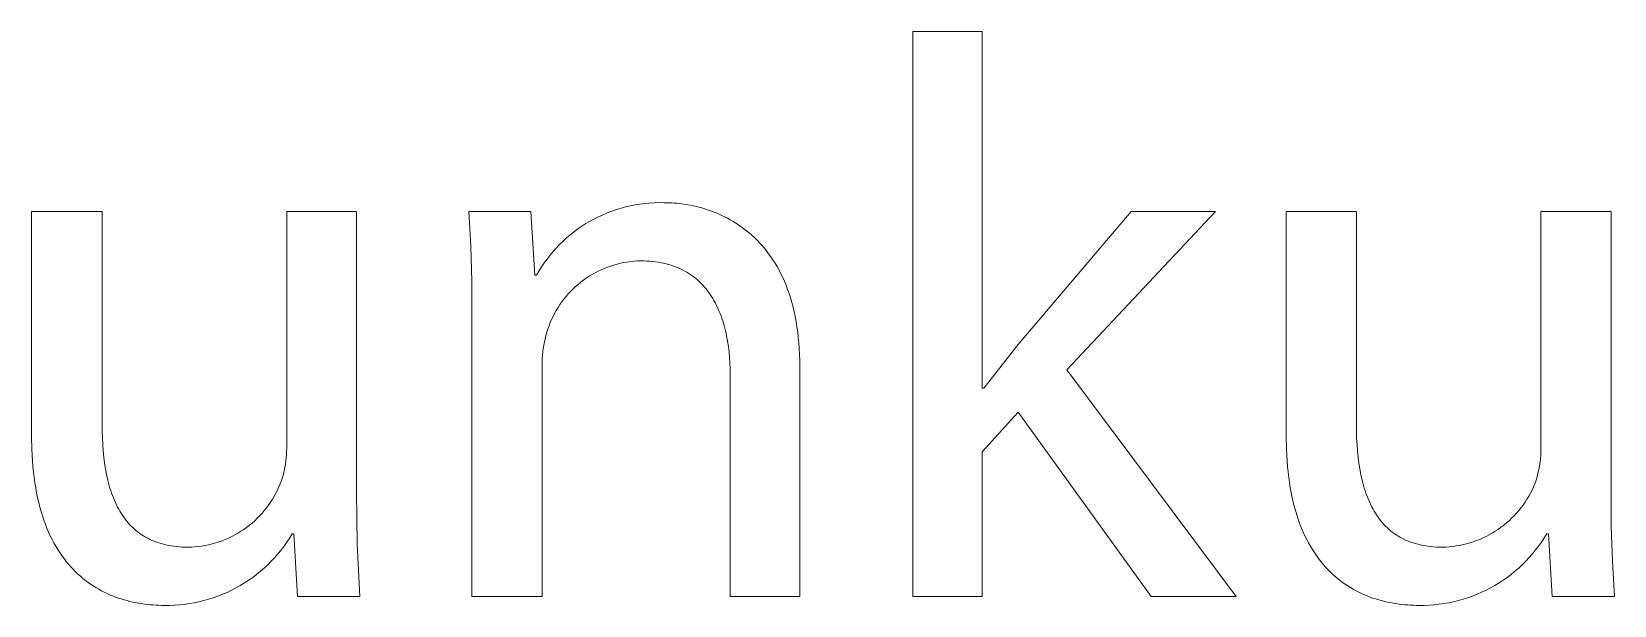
# Model space of a CAD drawing. Header units: millimetres. Extents: x 1434 to 4837, y 1889 to 4267.
# Drawn here: x 4079.5 to 4147.2, y 1946.1 to 1970.7 of the extents above; entities that cross this region are included whole.
import ezdxf

# ---------------------------------------------------------------- set-up
doc = ezdxf.new("R2010")
doc.units = ezdxf.units.MM
doc.header["$MEASUREMENT"] = 0
doc.layers.add('Domyślny', color=7, linetype='Continuous', true_color=0x000000)

msp = doc.modelspace()

# ---------------------------------------------------------------- linework, layer by layer
at = {"layer": 'Domyślny', "color": 18, "lineweight": 15, "true_color": 0x000000}
for p, q in [((4117.159, 1946.505), (4117.159, 1970.698)), ((4117.159, 1970.698), (4120.127, 1970.698)), ((4120.127, 1970.698), (4120.127, 1955.423)), ((4104.876, 1963.191), (4105.077, 1963.237)), ((4105.077, 1963.237), (4105.279, 1963.277)), ((4105.279, 1963.277), (4105.482, 1963.31)), ((4105.482, 1963.31), (4105.686, 1963.336)), ((4105.686, 1963.336), (4105.892, 1963.356)), ((4105.892, 1963.356), (4106.097, 1963.368)), ((4106.097, 1963.368), (4106.303, 1963.373)), ((4106.303, 1963.373), (4106.509, 1963.371)), ((4106.509, 1963.371), (4106.617, 1963.37)), ((4106.617, 1963.37), (4106.726, 1963.367)), ((4106.726, 1963.367), (4106.837, 1963.362)), ((4106.837, 1963.362), (4106.95, 1963.354)), ((4106.95, 1963.354), (4107.064, 1963.345)), ((4107.064, 1963.345), (4107.179, 1963.333)), ((4107.179, 1963.333), (4107.295, 1963.318)), ((4107.295, 1963.318), (4107.413, 1963.301)), ((4107.413, 1963.301), (4107.531, 1963.282)), ((4107.531, 1963.282), (4107.651, 1963.26)), ((4107.651, 1963.26), (4107.771, 1963.235)), ((4107.771, 1963.235), (4107.891, 1963.207)), ((4079.455, 1953.343), (4079.455, 1962.997)), ((4079.455, 1962.997), (4082.469, 1962.997)), ((4082.469, 1962.997), (4082.469, 1953.864)), ((4090.367, 1952.878), (4090.367, 1962.997)), ((4090.367, 1962.997), (4093.359, 1962.997)), ((4093.359, 1962.997), (4093.359, 1950.997)), ((4098.24, 1961.506), (4098.158, 1962.997)), ((4098.158, 1962.997), (4100.821, 1962.997)), ((4100.821, 1962.997), (4100.991, 1960.266)), ((4103.174, 1962.473), (4103.351, 1962.578)), ((4103.351, 1962.578), (4103.532, 1962.677)), ((4103.532, 1962.677), (4103.716, 1962.77)), ((4103.716, 1962.77), (4103.903, 1962.856)), ((4103.903, 1962.856), (4104.093, 1962.936)), ((4104.093, 1962.936), (4104.285, 1963.01)), ((4104.285, 1963.01), (4104.48, 1963.077)), ((4104.48, 1963.077), (4104.677, 1963.137)), ((4104.677, 1963.137), (4104.876, 1963.191)), ((4107.891, 1963.207), (4108.013, 1963.177)), ((4108.013, 1963.177), (4108.134, 1963.144)), ((4108.134, 1963.144), (4108.256, 1963.108)), ((4108.256, 1963.108), (4108.378, 1963.069)), ((4108.378, 1963.069), (4108.501, 1963.027)), ((4108.501, 1963.027), (4108.623, 1962.981)), ((4108.623, 1962.981), (4108.745, 1962.933)), ((4108.745, 1962.933), (4108.867, 1962.881)), ((4108.867, 1962.881), (4108.988, 1962.826)), ((4108.988, 1962.826), (4109.109, 1962.767)), ((4109.109, 1962.767), (4109.23, 1962.705)), ((4109.23, 1962.705), (4109.349, 1962.64)), ((4109.349, 1962.64), (4109.468, 1962.571)), ((4109.468, 1962.571), (4109.586, 1962.498)), ((4121.669, 1957.304), (4126.496, 1962.993)), ((4130.111, 1962.993), (4123.742, 1956.216)), ((4126.496, 1962.993), (4130.111, 1962.993)), ((4133.136, 1953.343), (4133.136, 1962.997)), ((4133.136, 1962.997), (4136.139, 1962.997)), ((4136.139, 1962.997), (4136.139, 1953.864)), ((4144.037, 1952.878), (4144.037, 1962.997)), ((4144.037, 1962.997), (4147.04, 1962.997)), ((4147.04, 1962.997), (4147.04, 1950.997)), ((4102.347, 1961.862), (4102.504, 1961.995)), ((4102.504, 1961.995), (4102.665, 1962.123)), ((4102.665, 1962.123), (4102.831, 1962.246)), ((4102.831, 1962.246), (4103, 1962.362)), ((4103, 1962.362), (4103.174, 1962.473)), ((4109.586, 1962.498), (4109.703, 1962.421)), ((4109.703, 1962.421), (4109.819, 1962.341)), ((4109.819, 1962.341), (4109.934, 1962.257)), ((4109.934, 1962.257), (4110.048, 1962.169)), ((4110.048, 1962.169), (4110.159, 1962.076)), ((4110.159, 1962.076), (4110.27, 1961.98)), ((4110.27, 1961.98), (4110.379, 1961.88)), ((4098.286, 1960.014), (4098.24, 1961.506)), ((4101.635, 1961.119), (4101.767, 1961.277)), ((4101.767, 1961.277), (4101.904, 1961.43)), ((4101.904, 1961.43), (4102.047, 1961.579)), ((4102.047, 1961.579), (4102.194, 1961.723)), ((4102.194, 1961.723), (4102.347, 1961.862)), ((4110.379, 1961.88), (4110.485, 1961.775)), ((4110.485, 1961.775), (4110.59, 1961.666)), ((4110.59, 1961.666), (4110.694, 1961.553)), ((4110.694, 1961.553), (4110.794, 1961.436)), ((4110.794, 1961.436), (4110.893, 1961.314)), ((4110.893, 1961.314), (4110.99, 1961.187)), ((4101.162, 1960.444), (4101.272, 1960.619)), ((4101.272, 1960.619), (4101.387, 1960.79)), ((4101.387, 1960.79), (4101.508, 1960.956)), ((4101.508, 1960.956), (4101.635, 1961.119)), ((4103.957, 1960.555), (4103.823, 1960.497)), ((4104.093, 1960.609), (4103.957, 1960.555)), ((4104.231, 1960.658), (4104.093, 1960.609)), ((4104.37, 1960.702), (4104.231, 1960.658)), ((4104.511, 1960.741), (4104.37, 1960.702)), ((4104.653, 1960.776), (4104.511, 1960.741)), ((4104.797, 1960.805), (4104.653, 1960.776)), ((4104.941, 1960.83), (4104.797, 1960.805)), ((4105.086, 1960.849), (4104.941, 1960.83)), ((4105.231, 1960.864), (4105.086, 1960.849)), ((4105.377, 1960.874), (4105.231, 1960.864)), ((4105.523, 1960.878), (4105.377, 1960.874)), ((4105.654, 1960.877), (4105.523, 1960.878)), ((4105.783, 1960.872), (4105.654, 1960.877)), ((4105.908, 1960.864), (4105.783, 1960.872)), ((4106.031, 1960.853), (4105.908, 1960.864)), ((4106.152, 1960.839), (4106.031, 1960.853)), ((4106.269, 1960.821), (4106.152, 1960.839)), ((4106.385, 1960.801), (4106.269, 1960.821)), ((4106.497, 1960.778), (4106.385, 1960.801)), ((4106.608, 1960.752), (4106.497, 1960.778)), ((4106.715, 1960.723), (4106.608, 1960.752)), ((4106.821, 1960.691), (4106.715, 1960.723)), ((4106.923, 1960.657), (4106.821, 1960.691)), ((4107.024, 1960.619), (4106.923, 1960.657)), ((4107.122, 1960.579), (4107.024, 1960.619)), ((4107.217, 1960.537), (4107.122, 1960.579)), ((4107.31, 1960.491), (4107.217, 1960.537)), ((4110.99, 1961.187), (4111.084, 1961.056)), ((4111.084, 1961.056), (4111.175, 1960.92)), ((4111.175, 1960.92), (4111.264, 1960.78)), ((4111.264, 1960.78), (4111.35, 1960.634)), ((4111.35, 1960.634), (4111.433, 1960.484)), ((4098.294, 1958.521), (4098.286, 1960.014)), ((4100.991, 1960.266), (4101.059, 1960.266)), ((4101.059, 1960.266), (4101.162, 1960.444)), ((4102.837, 1959.873), (4102.727, 1959.777)), ((4102.95, 1959.966), (4102.837, 1959.873)), ((4103.067, 1960.054), (4102.95, 1959.966)), ((4103.186, 1960.139), (4103.067, 1960.054)), ((4103.308, 1960.219), (4103.186, 1960.139)), ((4103.433, 1960.295), (4103.308, 1960.219)), ((4103.561, 1960.367), (4103.433, 1960.295)), ((4103.691, 1960.434), (4103.561, 1960.367)), ((4103.823, 1960.497), (4103.691, 1960.434)), ((4107.401, 1960.443), (4107.31, 1960.491)), ((4107.489, 1960.393), (4107.401, 1960.443)), ((4107.576, 1960.34), (4107.489, 1960.393)), ((4107.659, 1960.284), (4107.576, 1960.34)), ((4107.741, 1960.227), (4107.659, 1960.284)), ((4107.82, 1960.166), (4107.741, 1960.227)), ((4107.897, 1960.104), (4107.82, 1960.166)), ((4107.972, 1960.039), (4107.897, 1960.104)), ((4108.044, 1959.971), (4107.972, 1960.039)), ((4108.114, 1959.902), (4108.044, 1959.971)), ((4108.182, 1959.83), (4108.114, 1959.902)), ((4111.433, 1960.484), (4111.513, 1960.329)), ((4111.513, 1960.329), (4111.59, 1960.169)), ((4111.59, 1960.169), (4111.664, 1960.004)), ((4111.664, 1960.004), (4111.734, 1959.834)), ((4102.23, 1959.242), (4102.142, 1959.125)), ((4102.322, 1959.356), (4102.23, 1959.242)), ((4102.418, 1959.466), (4102.322, 1959.356)), ((4102.517, 1959.573), (4102.418, 1959.466)), ((4102.62, 1959.677), (4102.517, 1959.573)), ((4102.727, 1959.777), (4102.62, 1959.677)), ((4108.248, 1959.756), (4108.182, 1959.83)), ((4108.312, 1959.68), (4108.248, 1959.756)), ((4108.374, 1959.603), (4108.312, 1959.68)), ((4108.433, 1959.522), (4108.374, 1959.603)), ((4108.491, 1959.44), (4108.433, 1959.522)), ((4108.546, 1959.357), (4108.491, 1959.44)), ((4108.6, 1959.271), (4108.546, 1959.357)), ((4108.651, 1959.183), (4108.6, 1959.271)), ((4108.7, 1959.093), (4108.651, 1959.183)), ((4111.734, 1959.834), (4111.801, 1959.658)), ((4111.801, 1959.658), (4111.865, 1959.477)), ((4111.865, 1959.477), (4111.925, 1959.291)), ((4111.925, 1959.291), (4111.981, 1959.1)), ((4098.294, 1946.498), (4098.294, 1958.521)), ((4101.765, 1958.5), (4101.703, 1958.367)), ((4101.832, 1958.63), (4101.765, 1958.5)), ((4101.903, 1958.757), (4101.832, 1958.63)), ((4101.978, 1958.883), (4101.903, 1958.757)), ((4102.058, 1959.005), (4101.978, 1958.883)), ((4102.142, 1959.125), (4102.058, 1959.005)), ((4108.748, 1959.002), (4108.7, 1959.093)), ((4108.793, 1958.909), (4108.748, 1959.002)), ((4108.836, 1958.814), (4108.793, 1958.909)), ((4108.878, 1958.718), (4108.836, 1958.814)), ((4108.917, 1958.619), (4108.878, 1958.718)), ((4108.955, 1958.52), (4108.917, 1958.619)), ((4108.991, 1958.418), (4108.955, 1958.52)), ((4111.981, 1959.1), (4112.033, 1958.903)), ((4112.033, 1958.903), (4112.082, 1958.7)), ((4112.082, 1958.7), (4112.126, 1958.492)), ((4101.501, 1957.819), (4101.46, 1957.682)), ((4101.544, 1957.958), (4101.501, 1957.819)), ((4101.592, 1958.096), (4101.544, 1957.958)), ((4101.645, 1958.233), (4101.592, 1958.096)), ((4101.703, 1958.367), (4101.645, 1958.233)), ((4109.025, 1958.316), (4108.991, 1958.418)), ((4109.057, 1958.211), (4109.025, 1958.316)), ((4109.087, 1958.106), (4109.057, 1958.211)), ((4109.115, 1957.999), (4109.087, 1958.106)), ((4109.142, 1957.89), (4109.115, 1957.999)), ((4109.167, 1957.781), (4109.142, 1957.89)), ((4112.126, 1958.492), (4112.166, 1958.278)), ((4112.166, 1958.278), (4112.202, 1958.059)), ((4112.202, 1958.059), (4112.233, 1957.834)), ((4112.233, 1957.834), (4112.26, 1957.603)), ((4101.365, 1957.265), (4101.342, 1957.124)), ((4101.392, 1957.405), (4101.365, 1957.265)), ((4101.424, 1957.544), (4101.392, 1957.405)), ((4101.46, 1957.682), (4101.424, 1957.544)), ((4109.19, 1957.67), (4109.167, 1957.781)), ((4109.231, 1957.444), (4109.19, 1957.67)), ((4109.266, 1957.214), (4109.231, 1957.444)), ((4109.294, 1956.979), (4109.266, 1957.214)), ((4112.26, 1957.603), (4112.282, 1957.366)), ((4112.282, 1957.366), (4112.299, 1957.123)), ((4120.195, 1955.423), (4121.669, 1957.304)), ((4101.301, 1956.699), (4101.296, 1956.556)), ((4101.296, 1956.556), (4101.297, 1956.414)), ((4101.31, 1956.841), (4101.301, 1956.699)), ((4101.324, 1956.983), (4101.31, 1956.841)), ((4101.342, 1957.124), (4101.324, 1956.983)), ((4109.315, 1956.741), (4109.294, 1956.979)), ((4109.33, 1956.499), (4109.315, 1956.741)), ((4109.339, 1956.254), (4109.33, 1956.499)), ((4112.299, 1957.123), (4112.312, 1956.873)), ((4112.312, 1956.873), (4112.32, 1956.618)), ((4112.32, 1956.618), (4112.322, 1956.357)), ((4101.297, 1956.414), (4101.297, 1946.498)), ((4109.342, 1956.006), (4109.339, 1956.254)), ((4109.342, 1946.498), (4109.342, 1956.006)), ((4112.322, 1956.357), (4112.322, 1946.498)), ((4123.742, 1956.216), (4130.995, 1946.505)), ((4120.127, 1955.423), (4120.195, 1955.423)), ((4082.469, 1953.864), (4082.472, 1953.574)), ((4121.669, 1954.403), (4120.127, 1952.704)), ((4127.357, 1946.505), (4121.669, 1954.403)), ((4136.139, 1953.864), (4136.142, 1953.574)), ((4079.464, 1952.813), (4079.455, 1953.343)), ((4082.472, 1953.574), (4082.48, 1953.29)), ((4082.48, 1953.29), (4082.495, 1953.012)), ((4133.145, 1952.813), (4133.136, 1953.343)), ((4136.142, 1953.574), (4136.15, 1953.29)), ((4136.15, 1953.29), (4136.165, 1953.012)), ((4079.475, 1952.558), (4079.464, 1952.813)), ((4079.49, 1952.309), (4079.475, 1952.558)), ((4082.495, 1953.012), (4082.515, 1952.741)), ((4082.515, 1952.741), (4082.542, 1952.476)), ((4082.542, 1952.476), (4082.575, 1952.218)), ((4090.333, 1952.307), (4090.348, 1952.45)), ((4090.348, 1952.45), (4090.359, 1952.592)), ((4090.359, 1952.592), (4090.366, 1952.735)), ((4090.366, 1952.735), (4090.367, 1952.878)), ((4120.127, 1952.704), (4120.127, 1946.505)), ((4133.156, 1952.558), (4133.145, 1952.813)), ((4133.172, 1952.309), (4133.156, 1952.558)), ((4136.165, 1953.012), (4136.185, 1952.741)), ((4136.185, 1952.741), (4136.212, 1952.476)), ((4136.212, 1952.476), (4136.245, 1952.218)), ((4143.995, 1952.252), (4144.014, 1952.408)), ((4144.014, 1952.408), (4144.027, 1952.564)), ((4144.027, 1952.564), (4144.035, 1952.721)), ((4144.035, 1952.721), (4144.037, 1952.878)), ((4079.51, 1952.066), (4079.49, 1952.309)), ((4079.534, 1951.829), (4079.51, 1952.066)), ((4079.562, 1951.598), (4079.534, 1951.829)), ((4082.575, 1952.218), (4082.614, 1951.968)), ((4082.614, 1951.968), (4082.66, 1951.725)), ((4082.66, 1951.725), (4082.713, 1951.489)), ((4090.186, 1951.608), (4090.224, 1951.746)), ((4090.224, 1951.746), (4090.258, 1951.885)), ((4090.258, 1951.885), (4090.287, 1952.025)), ((4090.287, 1952.025), (4090.312, 1952.166)), ((4090.312, 1952.166), (4090.333, 1952.307)), ((4133.191, 1952.066), (4133.172, 1952.309)), ((4133.215, 1951.829), (4133.191, 1952.066)), ((4133.243, 1951.598), (4133.215, 1951.829)), ((4136.245, 1952.218), (4136.284, 1951.968)), ((4136.284, 1951.968), (4136.33, 1951.725)), ((4136.33, 1951.725), (4136.383, 1951.489)), ((4143.87, 1951.637), (4143.909, 1951.789)), ((4143.909, 1951.789), (4143.943, 1951.942)), ((4143.943, 1951.942), (4143.972, 1952.097)), ((4143.972, 1952.097), (4143.995, 1952.252)), ((4079.593, 1951.373), (4079.562, 1951.598)), ((4079.629, 1951.154), (4079.593, 1951.373)), ((4079.669, 1950.94), (4079.629, 1951.154)), ((4082.713, 1951.489), (4082.742, 1951.374)), ((4082.742, 1951.374), (4082.773, 1951.261)), ((4082.773, 1951.261), (4082.805, 1951.15)), ((4082.805, 1951.15), (4082.84, 1951.041)), ((4089.907, 1950.93), (4089.975, 1951.063)), ((4089.975, 1951.063), (4090.037, 1951.199)), ((4090.037, 1951.199), (4090.095, 1951.337)), ((4090.095, 1951.337), (4090.143, 1951.472)), ((4090.143, 1951.472), (4090.186, 1951.608)), ((4133.275, 1951.373), (4133.243, 1951.598)), ((4133.31, 1951.154), (4133.275, 1951.373)), ((4133.35, 1950.94), (4133.31, 1951.154)), ((4136.383, 1951.489), (4136.412, 1951.374)), ((4136.412, 1951.374), (4136.443, 1951.261)), ((4136.443, 1951.261), (4136.475, 1951.15)), ((4136.475, 1951.15), (4136.51, 1951.041)), ((4143.586, 1950.93), (4143.654, 1951.063)), ((4143.654, 1951.063), (4143.718, 1951.199)), ((4143.718, 1951.199), (4143.777, 1951.337)), ((4143.777, 1951.337), (4143.826, 1951.486)), ((4143.826, 1951.486), (4143.87, 1951.637)), ((4079.712, 1950.733), (4079.669, 1950.94)), ((4079.759, 1950.531), (4079.712, 1950.733)), ((4079.809, 1950.334), (4079.759, 1950.531)), ((4082.84, 1951.041), (4082.876, 1950.934)), ((4082.876, 1950.934), (4082.914, 1950.829)), ((4082.914, 1950.829), (4082.954, 1950.727)), ((4082.954, 1950.727), (4082.995, 1950.626)), ((4082.995, 1950.626), (4083.039, 1950.527)), ((4083.039, 1950.527), (4083.084, 1950.431)), ((4083.084, 1950.431), (4083.131, 1950.337)), ((4089.503, 1950.301), (4089.593, 1950.421)), ((4089.593, 1950.421), (4089.678, 1950.544)), ((4089.678, 1950.544), (4089.759, 1950.67)), ((4089.759, 1950.67), (4089.835, 1950.798)), ((4089.835, 1950.798), (4089.907, 1950.93)), ((4093.359, 1950.997), (4093.388, 1948.752)), ((4133.393, 1950.733), (4133.35, 1950.94)), ((4133.44, 1950.531), (4133.393, 1950.733)), ((4133.49, 1950.334), (4133.44, 1950.531)), ((4136.51, 1951.041), (4136.546, 1950.934)), ((4136.546, 1950.934), (4136.584, 1950.829)), ((4136.584, 1950.829), (4136.623, 1950.727)), ((4136.623, 1950.727), (4136.665, 1950.626)), ((4136.665, 1950.626), (4136.709, 1950.527)), ((4136.709, 1950.527), (4136.754, 1950.431)), ((4136.754, 1950.431), (4136.801, 1950.337)), ((4143.18, 1950.302), (4143.27, 1950.422)), ((4143.27, 1950.422), (4143.356, 1950.545)), ((4143.356, 1950.545), (4143.437, 1950.67)), ((4143.437, 1950.67), (4143.514, 1950.799)), ((4143.514, 1950.799), (4143.586, 1950.93)), ((4147.04, 1950.997), (4147.047, 1949.5)), ((4079.863, 1950.143), (4079.809, 1950.334)), ((4079.92, 1949.957), (4079.863, 1950.143)), ((4079.98, 1949.777), (4079.92, 1949.957)), ((4080.044, 1949.602), (4079.98, 1949.777)), ((4083.131, 1950.337), (4083.181, 1950.245)), ((4083.181, 1950.245), (4083.232, 1950.155)), ((4083.232, 1950.155), (4083.285, 1950.068)), ((4083.285, 1950.068), (4083.34, 1949.983)), ((4083.34, 1949.983), (4083.397, 1949.9)), ((4083.397, 1949.9), (4083.457, 1949.819)), ((4083.457, 1949.819), (4083.518, 1949.741)), ((4083.518, 1949.741), (4083.581, 1949.665)), ((4088.885, 1949.652), (4088.998, 1949.751)), ((4088.998, 1949.751), (4089.106, 1949.854)), ((4089.106, 1949.854), (4089.211, 1949.96)), ((4089.211, 1949.96), (4089.313, 1950.07)), ((4089.313, 1950.07), (4089.41, 1950.184)), ((4089.41, 1950.184), (4089.503, 1950.301)), ((4133.544, 1950.143), (4133.49, 1950.334)), ((4133.601, 1949.957), (4133.544, 1950.143)), ((4133.662, 1949.777), (4133.601, 1949.957)), ((4133.725, 1949.602), (4133.662, 1949.777)), ((4136.801, 1950.337), (4136.851, 1950.245)), ((4136.851, 1950.245), (4136.902, 1950.155)), ((4136.902, 1950.155), (4136.955, 1950.068)), ((4136.955, 1950.068), (4137.01, 1949.983)), ((4137.01, 1949.983), (4137.067, 1949.9)), ((4137.067, 1949.9), (4137.127, 1949.819)), ((4137.127, 1949.819), (4137.188, 1949.741)), ((4137.188, 1949.741), (4137.251, 1949.665)), ((4142.56, 1949.653), (4142.672, 1949.752)), ((4142.672, 1949.752), (4142.781, 1949.855)), ((4142.781, 1949.855), (4142.887, 1949.962)), ((4142.887, 1949.962), (4142.988, 1950.072)), ((4142.988, 1950.072), (4143.086, 1950.185)), ((4143.086, 1950.185), (4143.18, 1950.302)), ((4080.111, 1949.432), (4080.044, 1949.602)), ((4080.181, 1949.267), (4080.111, 1949.432)), ((4080.254, 1949.108), (4080.181, 1949.267)), ((4080.33, 1948.953), (4080.254, 1949.108)), ((4083.581, 1949.665), (4083.647, 1949.592)), ((4083.647, 1949.592), (4083.714, 1949.521)), ((4083.714, 1949.521), (4083.784, 1949.453)), ((4083.784, 1949.453), (4083.856, 1949.387)), ((4083.856, 1949.387), (4083.93, 1949.323)), ((4083.93, 1949.323), (4084.006, 1949.263)), ((4084.006, 1949.263), (4084.084, 1949.204)), ((4084.084, 1949.204), (4084.165, 1949.149)), ((4084.165, 1949.149), (4084.247, 1949.096)), ((4084.247, 1949.096), (4084.332, 1949.045)), ((4084.332, 1949.045), (4084.42, 1948.997)), ((4087.879, 1949.01), (4088.014, 1949.075)), ((4088.014, 1949.075), (4088.147, 1949.144)), ((4088.147, 1949.144), (4088.277, 1949.218)), ((4088.277, 1949.218), (4088.405, 1949.296)), ((4088.405, 1949.296), (4088.529, 1949.379)), ((4088.529, 1949.379), (4088.651, 1949.466)), ((4088.651, 1949.466), (4088.77, 1949.557)), ((4088.77, 1949.557), (4088.885, 1949.652)), ((4090.495, 1949.014), (4090.378, 1948.838)), ((4090.605, 1949.195), (4090.495, 1949.014)), ((4090.673, 1949.195), (4090.605, 1949.195)), ((4090.832, 1946.51), (4090.673, 1949.195)), ((4133.792, 1949.432), (4133.725, 1949.602)), ((4133.862, 1949.267), (4133.792, 1949.432)), ((4133.935, 1949.108), (4133.862, 1949.267)), ((4134.011, 1948.953), (4133.935, 1949.108)), ((4137.251, 1949.665), (4137.317, 1949.592)), ((4137.317, 1949.592), (4137.384, 1949.521)), ((4137.384, 1949.521), (4137.454, 1949.453)), ((4137.454, 1949.453), (4137.525, 1949.387)), ((4137.525, 1949.387), (4137.599, 1949.323)), ((4137.599, 1949.323), (4137.676, 1949.263)), ((4137.676, 1949.263), (4137.754, 1949.204)), ((4137.754, 1949.204), (4137.834, 1949.149)), ((4137.834, 1949.149), (4137.917, 1949.096)), ((4137.917, 1949.096), (4138.002, 1949.045)), ((4138.002, 1949.045), (4138.09, 1948.997)), ((4141.552, 1949.012), (4141.687, 1949.077)), ((4141.687, 1949.077), (4141.819, 1949.146)), ((4141.819, 1949.146), (4141.95, 1949.22)), ((4141.95, 1949.22), (4142.078, 1949.298)), ((4142.078, 1949.298), (4142.203, 1949.381)), ((4142.203, 1949.381), (4142.325, 1949.467)), ((4142.325, 1949.467), (4142.444, 1949.558)), ((4142.444, 1949.558), (4142.56, 1949.653)), ((4144.176, 1949.015), (4144.059, 1948.838)), ((4144.286, 1949.195), (4144.176, 1949.015)), ((4144.354, 1949.195), (4144.286, 1949.195)), ((4144.513, 1946.51), (4144.354, 1949.195)), ((4147.047, 1949.5), (4147.092, 1948.004)), ((4080.408, 1948.804), (4080.33, 1948.953)), ((4080.49, 1948.659), (4080.408, 1948.804)), ((4080.574, 1948.519), (4080.49, 1948.659)), ((4080.66, 1948.384), (4080.574, 1948.519)), ((4080.749, 1948.254), (4080.66, 1948.384)), ((4084.42, 1948.997), (4084.509, 1948.952)), ((4084.509, 1948.952), (4084.601, 1948.91)), ((4084.601, 1948.91), (4084.695, 1948.87)), ((4084.695, 1948.87), (4084.792, 1948.834)), ((4084.792, 1948.834), (4084.891, 1948.8)), ((4084.891, 1948.8), (4084.992, 1948.768)), ((4084.992, 1948.768), (4085.096, 1948.74)), ((4085.096, 1948.74), (4085.202, 1948.715)), ((4085.202, 1948.715), (4085.311, 1948.692)), ((4085.311, 1948.692), (4085.422, 1948.672)), ((4085.422, 1948.672), (4085.535, 1948.656)), ((4085.535, 1948.656), (4085.651, 1948.642)), ((4085.651, 1948.642), (4085.77, 1948.631)), ((4085.77, 1948.631), (4085.891, 1948.624)), ((4085.891, 1948.624), (4086.014, 1948.619)), ((4086.014, 1948.619), (4086.141, 1948.617)), ((4086.141, 1948.617), (4086.29, 1948.622)), ((4086.29, 1948.622), (4086.439, 1948.632)), ((4086.439, 1948.632), (4086.588, 1948.647)), ((4086.588, 1948.647), (4086.737, 1948.667)), ((4086.737, 1948.667), (4086.884, 1948.693)), ((4086.884, 1948.693), (4087.03, 1948.723)), ((4087.03, 1948.723), (4087.176, 1948.759)), ((4087.176, 1948.759), (4087.32, 1948.799)), ((4087.32, 1948.799), (4087.462, 1948.845)), ((4087.462, 1948.845), (4087.603, 1948.895)), ((4087.603, 1948.895), (4087.742, 1948.95)), ((4087.742, 1948.95), (4087.879, 1949.01)), ((4090.128, 1948.496), (4089.994, 1948.332)), ((4090.256, 1948.665), (4090.128, 1948.496)), ((4090.378, 1948.838), (4090.256, 1948.665)), ((4093.388, 1948.752), (4093.495, 1946.51)), ((4134.09, 1948.804), (4134.011, 1948.953)), ((4134.171, 1948.659), (4134.09, 1948.804)), ((4134.255, 1948.519), (4134.171, 1948.659)), ((4134.341, 1948.384), (4134.255, 1948.519)), ((4134.43, 1948.254), (4134.341, 1948.384)), ((4138.09, 1948.997), (4138.179, 1948.952)), ((4138.179, 1948.952), (4138.271, 1948.91)), ((4138.271, 1948.91), (4138.365, 1948.87)), ((4138.365, 1948.87), (4138.462, 1948.834)), ((4138.462, 1948.834), (4138.561, 1948.8)), ((4138.561, 1948.8), (4138.662, 1948.768)), ((4138.662, 1948.768), (4138.766, 1948.74)), ((4138.766, 1948.74), (4138.872, 1948.715)), ((4138.872, 1948.715), (4138.981, 1948.692)), ((4138.981, 1948.692), (4139.092, 1948.672)), ((4139.092, 1948.672), (4139.205, 1948.656)), ((4139.205, 1948.656), (4139.321, 1948.642)), ((4139.321, 1948.642), (4139.44, 1948.631)), ((4139.44, 1948.631), (4139.561, 1948.624)), ((4139.561, 1948.624), (4139.684, 1948.619)), ((4139.684, 1948.619), (4139.81, 1948.617)), ((4139.81, 1948.617), (4139.96, 1948.622)), ((4139.96, 1948.622), (4140.11, 1948.633)), ((4140.11, 1948.633), (4140.259, 1948.648)), ((4140.259, 1948.648), (4140.407, 1948.668)), ((4140.407, 1948.668), (4140.555, 1948.694)), ((4140.555, 1948.694), (4140.701, 1948.725)), ((4140.701, 1948.725), (4140.847, 1948.76)), ((4140.847, 1948.76), (4140.991, 1948.801)), ((4140.991, 1948.801), (4141.134, 1948.846)), ((4141.134, 1948.846), (4141.275, 1948.897)), ((4141.275, 1948.897), (4141.414, 1948.952)), ((4141.414, 1948.952), (4141.552, 1949.012)), ((4143.808, 1948.497), (4143.674, 1948.333)), ((4143.937, 1948.665), (4143.808, 1948.497)), ((4144.059, 1948.838), (4143.937, 1948.665)), ((4080.84, 1948.128), (4080.749, 1948.254)), ((4080.934, 1948.007), (4080.84, 1948.128)), ((4081.03, 1947.89), (4080.934, 1948.007)), ((4081.128, 1947.778), (4081.03, 1947.89)), ((4081.228, 1947.67), (4081.128, 1947.778)), ((4081.33, 1947.566), (4081.228, 1947.67)), ((4089.405, 1947.724), (4089.245, 1947.585)), ((4089.56, 1947.868), (4089.405, 1947.724)), ((4089.71, 1948.018), (4089.56, 1947.868)), ((4089.855, 1948.173), (4089.71, 1948.018)), ((4089.994, 1948.332), (4089.855, 1948.173)), ((4134.522, 1948.128), (4134.43, 1948.254)), ((4134.615, 1948.007), (4134.522, 1948.128)), ((4134.711, 1947.89), (4134.615, 1948.007)), ((4134.809, 1947.778), (4134.711, 1947.89)), ((4134.909, 1947.67), (4134.809, 1947.778)), ((4135.012, 1947.566), (4134.909, 1947.67)), ((4143.085, 1947.725), (4142.925, 1947.586)), ((4143.24, 1947.87), (4143.085, 1947.725)), ((4143.39, 1948.019), (4143.24, 1947.87)), ((4143.535, 1948.174), (4143.39, 1948.019)), ((4143.674, 1948.333), (4143.535, 1948.174)), ((4147.092, 1948.004), (4147.176, 1946.51)), ((4081.434, 1947.467), (4081.33, 1947.566)), ((4081.54, 1947.372), (4081.434, 1947.467)), ((4081.648, 1947.281), (4081.54, 1947.372)), ((4081.757, 1947.194), (4081.648, 1947.281)), ((4081.867, 1947.111), (4081.757, 1947.194)), ((4081.98, 1947.031), (4081.867, 1947.111)), ((4082.093, 1946.956), (4081.98, 1947.031)), ((4088.562, 1947.085), (4088.381, 1946.975)), ((4088.739, 1947.201), (4088.562, 1947.085)), ((4088.912, 1947.323), (4088.739, 1947.201)), ((4089.081, 1947.451), (4088.912, 1947.323)), ((4089.245, 1947.585), (4089.081, 1947.451)), ((4135.116, 1947.467), (4135.012, 1947.566)), ((4135.221, 1947.372), (4135.116, 1947.467)), ((4135.329, 1947.281), (4135.221, 1947.372)), ((4135.438, 1947.194), (4135.329, 1947.281)), ((4135.549, 1947.111), (4135.438, 1947.194)), ((4135.661, 1947.031), (4135.549, 1947.111)), ((4135.775, 1946.956), (4135.661, 1947.031)), ((4142.242, 1947.087), (4142.061, 1946.977)), ((4142.419, 1947.203), (4142.242, 1947.087)), ((4142.592, 1947.325), (4142.419, 1947.203)), ((4142.761, 1947.453), (4142.592, 1947.325)), ((4142.925, 1947.586), (4142.761, 1947.453)), ((4082.208, 1946.885), (4082.093, 1946.956)), ((4082.324, 1946.817), (4082.208, 1946.885)), ((4082.442, 1946.752), (4082.324, 1946.817)), ((4082.56, 1946.692), (4082.442, 1946.752)), ((4082.679, 1946.635), (4082.56, 1946.692)), ((4082.799, 1946.581), (4082.679, 1946.635)), ((4082.92, 1946.53), (4082.799, 1946.581)), ((4083.042, 1946.483), (4082.92, 1946.53)), ((4083.165, 1946.44), (4083.042, 1946.483)), ((4083.288, 1946.399), (4083.165, 1946.44)), ((4083.411, 1946.361), (4083.288, 1946.399)), ((4083.535, 1946.327), (4083.411, 1946.361)), ((4083.659, 1946.295), (4083.535, 1946.327)), ((4086.82, 1946.328), (4086.615, 1946.278)), ((4087.024, 1946.385), (4086.82, 1946.328)), ((4087.226, 1946.449), (4087.024, 1946.385)), ((4087.426, 1946.521), (4087.226, 1946.449)), ((4087.623, 1946.598), (4087.426, 1946.521)), ((4087.817, 1946.683), (4087.623, 1946.598)), ((4088.008, 1946.774), (4087.817, 1946.683)), ((4088.196, 1946.871), (4088.008, 1946.774)), ((4088.381, 1946.975), (4088.196, 1946.871)), ((4093.495, 1946.51), (4090.832, 1946.51)), ((4101.297, 1946.498), (4098.294, 1946.498)), ((4112.322, 1946.498), (4109.342, 1946.498)), ((4120.127, 1946.505), (4117.159, 1946.505)), ((4130.995, 1946.505), (4127.357, 1946.505)), ((4135.889, 1946.885), (4135.775, 1946.956)), ((4136.006, 1946.817), (4135.889, 1946.885)), ((4136.123, 1946.752), (4136.006, 1946.817)), ((4136.241, 1946.692), (4136.123, 1946.752)), ((4136.36, 1946.635), (4136.241, 1946.692)), ((4136.481, 1946.581), (4136.36, 1946.635)), ((4136.602, 1946.53), (4136.481, 1946.581)), ((4136.723, 1946.483), (4136.602, 1946.53)), ((4136.846, 1946.44), (4136.723, 1946.483)), ((4136.969, 1946.399), (4136.846, 1946.44)), ((4137.092, 1946.361), (4136.969, 1946.399)), ((4137.216, 1946.327), (4137.092, 1946.361)), ((4137.34, 1946.295), (4137.216, 1946.327)), ((4140.501, 1946.33), (4140.295, 1946.279)), ((4140.705, 1946.387), (4140.501, 1946.33)), ((4140.907, 1946.451), (4140.705, 1946.387)), ((4141.106, 1946.523), (4140.907, 1946.451)), ((4141.303, 1946.6), (4141.106, 1946.523)), ((4141.497, 1946.685), (4141.303, 1946.6)), ((4141.688, 1946.776), (4141.497, 1946.685)), ((4141.876, 1946.873), (4141.688, 1946.776)), ((4142.061, 1946.977), (4141.876, 1946.873)), ((4147.176, 1946.51), (4144.513, 1946.51)), ((4083.783, 1946.267), (4083.659, 1946.295)), ((4083.908, 1946.241), (4083.783, 1946.267)), ((4084.033, 1946.218), (4083.908, 1946.241)), ((4084.157, 1946.198), (4084.033, 1946.218)), ((4084.282, 1946.18), (4084.157, 1946.198)), ((4084.406, 1946.165), (4084.282, 1946.18)), ((4084.53, 1946.152), (4084.406, 1946.165)), ((4084.654, 1946.142), (4084.53, 1946.152)), ((4084.777, 1946.134), (4084.654, 1946.142)), ((4084.9, 1946.129), (4084.777, 1946.134)), ((4085.022, 1946.125), (4084.9, 1946.129)), ((4085.143, 1946.124), (4085.022, 1946.125)), ((4085.355, 1946.125), (4085.143, 1946.124)), ((4085.567, 1946.132), (4085.355, 1946.125)), ((4085.778, 1946.147), (4085.567, 1946.132)), ((4085.989, 1946.169), (4085.778, 1946.147)), ((4086.199, 1946.198), (4085.989, 1946.169)), ((4086.407, 1946.234), (4086.199, 1946.198)), ((4086.615, 1946.278), (4086.407, 1946.234)), ((4137.465, 1946.267), (4137.34, 1946.295)), ((4137.589, 1946.241), (4137.465, 1946.267)), ((4137.714, 1946.218), (4137.589, 1946.241)), ((4137.838, 1946.198), (4137.714, 1946.218)), ((4137.963, 1946.18), (4137.838, 1946.198)), ((4138.087, 1946.165), (4137.963, 1946.18)), ((4138.211, 1946.152), (4138.087, 1946.165)), ((4138.335, 1946.142), (4138.211, 1946.152)), ((4138.458, 1946.134), (4138.335, 1946.142)), ((4138.581, 1946.129), (4138.458, 1946.134)), ((4138.703, 1946.125), (4138.581, 1946.129)), ((4138.825, 1946.124), (4138.703, 1946.125)), ((4139.036, 1946.125), (4138.825, 1946.124)), ((4139.248, 1946.133), (4139.036, 1946.125)), ((4139.459, 1946.148), (4139.248, 1946.133)), ((4139.67, 1946.17), (4139.459, 1946.148)), ((4139.88, 1946.199), (4139.67, 1946.17)), ((4140.088, 1946.236), (4139.88, 1946.199)), ((4140.295, 1946.279), (4140.088, 1946.236))]:
    msp.add_line(p, q, dxfattribs=at)

doc.saveas('drawing.dxf')
